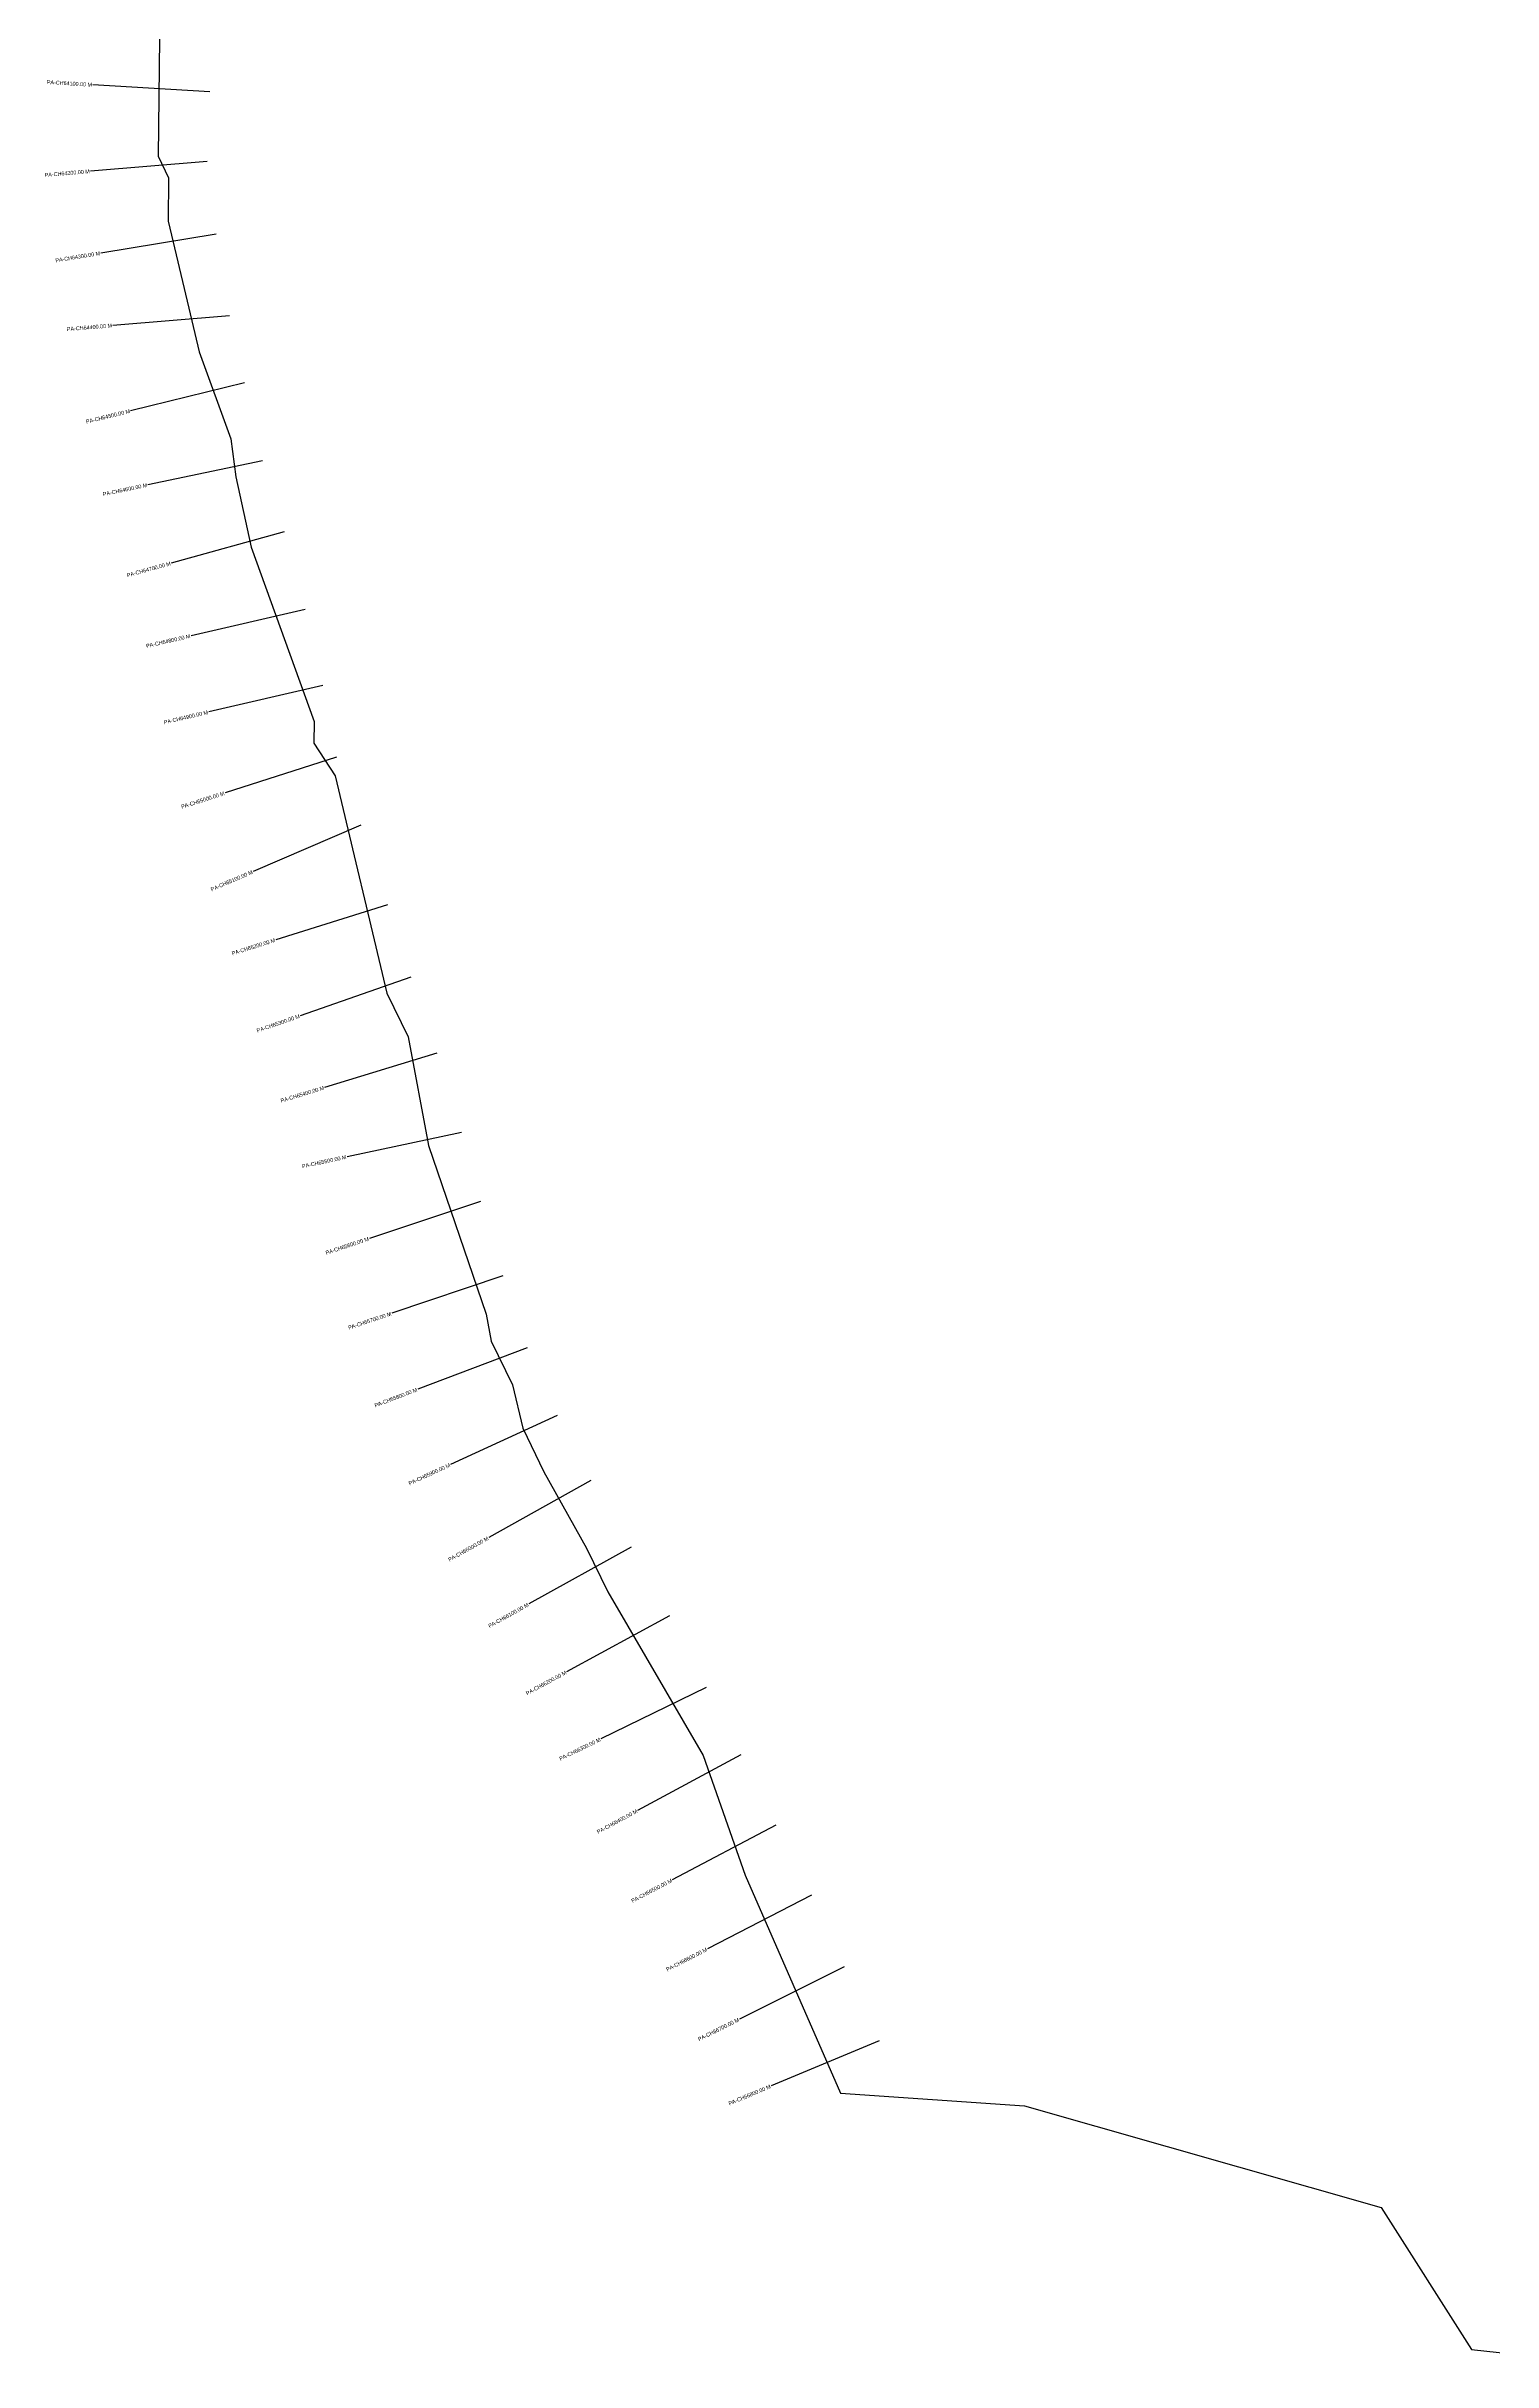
# Model space of a CAD drawing. Header units: metres. Extents: x 259874 to 267835, y 2171873 to 2178258.
# Drawn here: x 259874 to 261727, y 2171979 to 2174946 of the extents above; entities that cross this region are included whole.
import ezdxf
from ezdxf.enums import TextEntityAlignment as Align

# ---------------------------------------------------------------- set-up
doc = ezdxf.new("R2010")
doc.units = ezdxf.units.M
for name, color, linetype in [('CS', 134, 'Continuous'), ('CSMark', 6, 'Continuous'), ('VILLAGE BOUNDRY', 10, 'Continuous')]:
    doc.layers.add(name, color=color, linetype=linetype)

msp = doc.modelspace()

# ---------------------------------------------------------------- linework, layer by layer
at = {"layer": 'CS'}
for p, q in [((260083.7, 2174887.9), (259933.9, 2174897.1)), ((260080.4, 2174798.9), (259931, 2174786.4)), ((260092.2, 2174705.5), (259944.2, 2174681.5)), ((260109, 2174601), (259959.5, 2174588.7)), ((260128.1, 2174515.2), (259982.4, 2174479.3)), ((260151.3, 2174415.3), (260004.5, 2174384.5)), ((260179, 2174324.3), (260034.5, 2174284.2)), ((260206, 2174224.7), (260059.8, 2174191.1)), ((260228.5, 2174127.4), (260082.4, 2174093.4)), ((260246.3, 2174035.4), (260103.4, 2173989.7)), ((260277.2, 2173948.4), (260139.4, 2173889.1)), ((260311.4, 2173846.4), (260168.3, 2173801.5)), ((260341.4, 2173753.4), (260199.7, 2173704.2)), ((260374.5, 2173656.1), (260231, 2173612.3)), ((260406.4, 2173554.5), (260259.7, 2173523.4)), ((260430.5, 2173466.3), (260288.3, 2173418.8)), ((260459.3, 2173370.7), (260317.2, 2173322.9)), ((260490.5, 2173278.8), (260350.2, 2173225.5)), ((260528.7, 2173192), (260392.4, 2173129.2)), ((260572.2, 2173108.7), (260441.3, 2173035.5)), ((260623.8, 2173023.2), (260492.7, 2172950.4)), ((260672.8, 2172935.3), (260541, 2172863.6)), ((260719.8, 2172843.3), (260585, 2172777.6)), ((260764.1, 2172757), (260632, 2172685.9)), ((260809.1, 2172667.1), (260676.4, 2172597.1)), ((260854.7, 2172577.2), (260721.4, 2172508.6)), ((260896.6, 2172485.5), (260762.4, 2172418.5)), ((260941.5, 2172390.6), (260803.1, 2172332.8))]:
    msp.add_line(p, q, dxfattribs=at)
at = {"layer": 'VILLAGE BOUNDRY'}
msp.add_lwpolyline([(260022.3, 2175222.3), (260017.5, 2174805.7), (260031.1, 2174777.8), (260030.5, 2174722.3), (260056.9, 2174610.9), (260070.2, 2174555.1), (260110.6, 2174443.6), (260117, 2174394.9), (260136.8, 2174304.4), (260217.5, 2174081.3), (260217.2, 2174053.5), (260244.5, 2174011.5), (260271, 2173900.1), (260284.3, 2173844.4), (260310.7, 2173733), (260337.9, 2173677.2), (260364.1, 2173538), (260437.9, 2173321.9), (260444.5, 2173287.1), (260471.6, 2173231.2), (260484.9, 2173175.5), (260512, 2173119.7), (260566.4, 2173021.8), (260593.6, 2172965.9), (260716.1, 2172756.2), (260769.9, 2172602.9), (260891.7, 2172323.7), (261127.6, 2172307.1), (261584.4, 2172176.9), (261700.3, 2171995), (261846, 2171979.4)], dxfattribs=at)

# ---------------------------------------------------------------- texts
at = {"layer": 'CSMark'}
for s, rotation, p in [('PA-CH64100.00 M', 356.4886, (259932.9, 2174897.1)), ('PA-CH64200.00 M', 4.7881, (259930, 2174786.3)), ('PA-CH64300.00 M', 9.2175, (259943.2, 2174681.3)), ('PA-CH64400.00 M', 4.6694, (259958.5, 2174588.7)), ('PA-CH64500.00 M', 13.8459, (259981.5, 2174479.1)), ('PA-CH64600.00 M', 11.8432, (260003.6, 2174384.3)), ('PA-CH64700.00 M', 15.5307, (260033.5, 2174283.9)), ('PA-CH64800.00 M', 12.9501, (260058.8, 2174190.8)), ('PA-CH64900.00 M', 13.1002, (260081.4, 2174093.2)), ('PA-CH65000.00 M', 17.7479, (260102.5, 2173989.4)), ('PA-CH65100.00 M', 23.2615, (260138.5, 2173888.7)), ('PA-CH65200.00 M', 17.422, (260167.4, 2173801.2)), ('PA-CH65300.00 M', 19.1636, (260198.8, 2173703.9)), ('PA-CH65400.00 M', 16.9885, (260230.1, 2173612)), ('PA-CH65500.00 M', 11.9631, (260258.7, 2173523.2)), ('PA-CH65600.00 M', 18.4803, (260287.3, 2173418.5)), ('PA-CH65700.00 M', 18.5922, (260316.2, 2173322.6)), ('PA-CH65800.00 M', 20.7818, (260349.3, 2173225.2)), ('PA-CH65900.00 M', 24.7414, (260391.5, 2173128.8)), ('PA-CH66000.00 M', 29.1893, (260440.4, 2173035)), ('PA-CH66100.00 M', 29.0469, (260491.8, 2172949.9)), ('PA-CH66200.00 M', 28.5422, (260540.2, 2172863.1)), ('PA-CH66300.00 M', 25.9803, (260584.1, 2172777.1)), ('PA-CH66400.00 M', 28.3269, (260631.2, 2172685.4)), ('PA-CH66500.00 M', 27.8188, (260675.6, 2172596.6)), ('PA-CH66600.00 M', 27.2411, (260720.5, 2172508.1)), ('PA-CH66700.00 M', 26.522, (260761.5, 2172418.1)), ('PA-CH66800.00 M', 22.6498, (260802.2, 2172332.4))]:
    msp.add_text(s, height=5, rotation=rotation, dxfattribs=at).set_placement(p, align=Align.MIDDLE_RIGHT)

doc.saveas('drawing.dxf')
